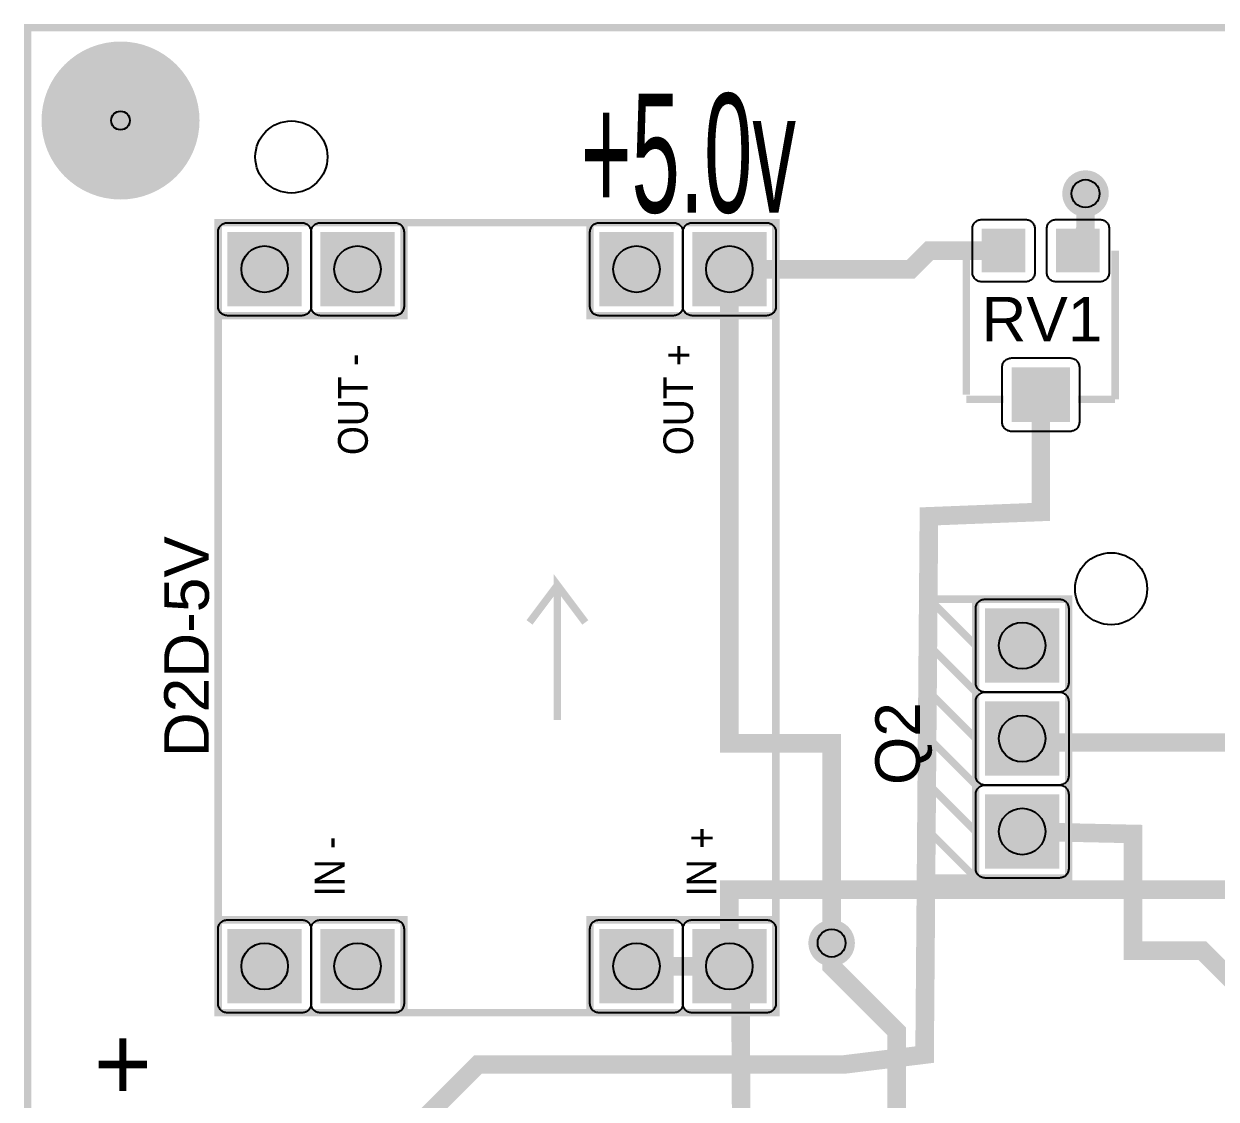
# Model space of a CAD drawing. Header units: inches. Extents: x -1.68 to 1.68, y -1.15 to 1.15.
# Drawn here: x -1.681 to -0.399, y -0.005 to 1.151 of the extents above; entities that cross this region are included whole.
import ezdxf

# ---------------------------------------------------------------- set-up
doc = ezdxf.new("R2010")
doc.units = ezdxf.units.IN
doc.layers.get('0').update_dxf_attribs({"linetype": 'CONTINUOUS'})

# ---------------------------------------------------------------- blocks, each defined once
blk = doc.blocks.new('RPAD')
blk.add_trace([(-0.5, -0.5), (-0.5, 0.5), (0.5, -0.5), (0.5, 0.5)])
blk = doc.blocks.new('EPAD')
at = {"const_width": 0.5}
blk.add_lwpolyline([(-0.25, 0, 1), (0.25, 0, 1)], format="xyb", close=True, dxfattribs=at)

msp = doc.modelspace()

# ---------------------------------------------------------------- linework, layer by layer
for points, const_width in [([(-1.6775, -1.1475), (1.6775, -1.1475), (1.6775, 1.1475), (-1.6775, 1.1475), (-1.6775, -1.1475)], 0.008), ([(-1.6775, -1.1475), (1.6775, -1.1475), (1.6775, 1.1475), (-1.6775, 1.1475), (-1.6775, -1.1475)], 0.008), ([(-1.6775, -1.1475), (1.6775, -1.1475), (1.6775, 1.1475), (-1.6775, 1.1475), (-1.6775, -1.1475)], 0.008), ([(-0.5475, 0.9075), (-0.53939, 0.931), (-0.53939, 0.968878)], 0.02), ([(-1.4725, 0.0875), (-0.8725, 0.0875), (-0.8725, 0.9375), (-1.4725, 0.9375), (-1.4725, 0.0875)], 0.008), ([(-1.4725, 0.8375), (-1.2725, 0.8375), (-1.2725, 0.9375), (-1.4725, 0.9375), (-1.4725, 0.8375)], 0.008), ([(-1.4725, 0.0875), (-0.8725, 0.0875), (-0.8725, 0.9375), (-1.4725, 0.9375), (-1.4725, 0.0875)], 0.008), ([(-1.4725, 0.8375), (-1.2725, 0.8375), (-1.2725, 0.9375), (-1.4725, 0.9375), (-1.4725, 0.8375)], 0.008), ([(-1.4725, 0.0875), (-0.8725, 0.0875), (-0.8725, 0.9375), (-1.4725, 0.9375), (-1.4725, 0.0875)], 0.008), ([(-1.4725, 0.8375), (-1.2725, 0.8375), (-1.2725, 0.9375), (-1.4725, 0.9375), (-1.4725, 0.8375)], 0.008), ([(-1.0725, 0.8375), (-0.8725, 0.8375), (-0.8725, 0.9375), (-1.0725, 0.9375), (-1.0725, 0.8375)], 0.008), ([(-1.0725, 0.8375), (-0.8725, 0.8375), (-0.8725, 0.9375), (-1.0725, 0.9375), (-1.0725, 0.8375)], 0.008), ([(-1.0725, 0.8375), (-0.8725, 0.8375), (-0.8725, 0.9375), (-1.0725, 0.9375), (-1.0725, 0.8375)], 0.008), ([(-0.6275, 0.9075), (-0.7075, 0.9075), (-0.7275, 0.8875), (-0.9225, 0.8875)], 0.02), ([(-0.6675, 0.9075), (-0.6675, 0.7525)], 0.008), ([(-0.6675, 0.9075), (-0.6675, 0.7525)], 0.008), ([(-0.6675, 0.9075), (-0.6675, 0.7525)], 0.008), ([(-0.5075, 0.9075), (-0.5075, 0.7475)], 0.008), ([(-0.5075, 0.9075), (-0.5075, 0.7475)], 0.008), ([(-0.5075, 0.9075), (-0.5075, 0.7475)], 0.008), ([(-0.8125, 0.1625), (-0.8125, 0.3775), (-0.9225, 0.3775), (-0.9225, 0.8875)], 0.02), ([(-1.359862, -0.409075), (-1.359862, -0.135059), (-1.192933, 0.03187), (-0.799232, 0.03187), (-0.7125, 0.0425), (-0.707859, 0.621618), (-0.5875, 0.626358), (-0.5875, 0.7525)], 0.02), ([(-0.6675, 0.7475), (-0.6275, 0.7475)], 0.008), ([(-0.6675, 0.7475), (-0.6275, 0.7475)], 0.008), ([(-0.6675, 0.7475), (-0.6275, 0.7475)], 0.008), ([(-0.5475, 0.7475), (-0.5075, 0.7475)], 0.008), ([(-0.5475, 0.7475), (-0.5075, 0.7475)], 0.008), ([(-0.5475, 0.7475), (-0.5075, 0.7475)], 0.008), ([(-1.1075, 0.4025), (-1.1075, 0.5475), (-1.0775, 0.5075)], 0.008), ([(-1.1075, 0.4025), (-1.1075, 0.5475), (-1.0775, 0.5075)], 0.008), ([(-1.1075, 0.4025), (-1.1075, 0.5475), (-1.0775, 0.5075)], 0.008), ([(-1.1075, 0.5475), (-1.1375, 0.5075)], 0.008), ([(-1.1075, 0.5475), (-1.1375, 0.5075)], 0.008), ([(-1.1075, 0.5475), (-1.1375, 0.5075)], 0.008), ([(-0.6575, 0.2325), (-0.5575, 0.2325), (-0.5575, 0.5325), (-0.6575, 0.5325), (-0.6575, 0.2325), (-0.7075, 0.2325), (-0.7075, 0.5325), (-0.6575, 0.5325)], 0.008), ([(-0.6575, 0.4825), (-0.7075, 0.5325)], 0.008), ([(-0.6575, 0.2325), (-0.5575, 0.2325), (-0.5575, 0.5325), (-0.6575, 0.5325), (-0.6575, 0.2325), (-0.7075, 0.2325), (-0.7075, 0.5325), (-0.6575, 0.5325)], 0.008), ([(-0.6575, 0.4825), (-0.7075, 0.5325)], 0.008), ([(-0.6575, 0.2325), (-0.5575, 0.2325), (-0.5575, 0.5325), (-0.6575, 0.5325), (-0.6575, 0.2325), (-0.7075, 0.2325), (-0.7075, 0.5325), (-0.6575, 0.5325)], 0.008), ([(-0.6575, 0.4825), (-0.7075, 0.5325)], 0.008), ([(-0.6575, 0.4325), (-0.7075, 0.4825)], 0.008), ([(-0.6575, 0.4325), (-0.7075, 0.4825)], 0.008), ([(-0.6575, 0.4325), (-0.7075, 0.4825)], 0.008), ([(-0.6575, 0.3825), (-0.7075, 0.4325)], 0.008), ([(-0.6575, 0.3825), (-0.7075, 0.4325)], 0.008), ([(-0.6575, 0.3825), (-0.7075, 0.4325)], 0.008), ([(-0.6575, 0.3325), (-0.7075, 0.3825)], 0.008), ([(-0.6575, 0.3325), (-0.7075, 0.3825)], 0.008), ([(-0.6575, 0.3325), (-0.7075, 0.3825)], 0.008), ([(-0.334665, 0.34998), (-0.3325, 0.34998), (-0.360846, 0.378327), (-0.6075, 0.378327), (-0.6075, 0.3825)], 0.02), ([(-0.6575, 0.2825), (-0.7075, 0.3325)], 0.008), ([(-0.6575, 0.2825), (-0.7075, 0.3325)], 0.008), ([(-0.6575, 0.2825), (-0.7075, 0.3325)], 0.008), ([(-0.6575, 0.2325), (-0.7075, 0.2825)], 0.008), ([(-0.6575, 0.2325), (-0.7075, 0.2825)], 0.008), ([(-0.6575, 0.2325), (-0.7075, 0.2825)], 0.008), ([(-0.177185, 0.051854), (-0.311341, 0.051854), (-0.413704, 0.154216), (-0.488209, 0.154216), (-0.488209, 0.279902), (-0.6075, 0.2825)], 0.02), ([(-0.9225, 0.141437), (-0.9225, 0.21998), (-0.3575, 0.21998), (-0.3275, 0.24998), (-0.334665, 0.24998)], 0.02), ([(-1.4725, 0.0875), (-1.2725, 0.0875), (-1.2725, 0.1875), (-1.4725, 0.1875), (-1.4725, 0.0875)], 0.008), ([(-1.4725, 0.0875), (-1.2725, 0.0875), (-1.2725, 0.1875), (-1.4725, 0.1875), (-1.4725, 0.0875)], 0.008), ([(-1.4725, 0.0875), (-1.2725, 0.0875), (-1.2725, 0.1875), (-1.4725, 0.1875), (-1.4725, 0.0875)], 0.008), ([(-1.0725, 0.0875), (-0.8725, 0.0875), (-0.8725, 0.1875), (-1.0725, 0.1875), (-1.0725, 0.0875)], 0.008), ([(-1.0725, 0.0875), (-0.8725, 0.0875), (-0.8725, 0.1875), (-1.0725, 0.1875), (-1.0725, 0.0875)], 0.008), ([(-1.0725, 0.0875), (-0.8725, 0.0875), (-0.8725, 0.1875), (-1.0725, 0.1875), (-1.0725, 0.0875)], 0.008), ([(-0.7425, -0.4425), (-0.7425, 0.0675), (-0.8125, 0.1375), (-0.8125, 0.1625)], 0.02), ([(-0.9225, 0.1375), (-0.9225, 0.141437), (-0.910689, 0.141437), (-0.909469, -0.08624), (-1.489075, -0.089311)], 0.02), ([(-0.9225, 0.1375), (-1.0225, 0.1375)], 0.02)]:
    msp.add_lwpolyline(points, dxfattribs=dict(const_width=const_width))
for points in [[(-1.4625, 0.9375), (-1.3825, 0.9375), (-1.381461, 0.93745), (-1.380455, 0.937301), (-1.379489, 0.937059), (-1.378565, 0.936728), (-1.377688, 0.936314), (-1.376864, 0.935819), (-1.376096, 0.93525), (-1.375391, 0.934609), (-1.37475, 0.933903), (-1.374181, 0.933136), (-1.373687, 0.932312), (-1.373272, 0.931435), (-1.372941, 0.930511), (-1.372699, 0.929545), (-1.37255, 0.928539), (-1.3725, 0.9275), (-1.3725, 0.8475), (-1.37255, 0.846461), (-1.372699, 0.845456), (-1.372941, 0.844489), (-1.373272, 0.843565), (-1.373687, 0.842688), (-1.374181, 0.841864), (-1.37475, 0.841097), (-1.375391, 0.840391), (-1.376096, 0.83975), (-1.376864, 0.839181), (-1.377688, 0.838686), (-1.378565, 0.838272), (-1.379489, 0.837941), (-1.380455, 0.837699), (-1.381461, 0.83755), (-1.3825, 0.8375), (-1.4625, 0.8375), (-1.463539, 0.83755), (-1.464545, 0.837699), (-1.465511, 0.837941), (-1.466435, 0.838272), (-1.467312, 0.838686), (-1.468136, 0.839181), (-1.468904, 0.83975), (-1.469609, 0.840391), (-1.47025, 0.841097), (-1.470819, 0.841864), (-1.471313, 0.842688), (-1.471728, 0.843565), (-1.472059, 0.844489), (-1.472301, 0.845456), (-1.47245, 0.846461), (-1.4725, 0.8475), (-1.4725, 0.9275), (-1.47245, 0.928539), (-1.472301, 0.929545), (-1.472059, 0.930511), (-1.471728, 0.931435), (-1.471313, 0.932312), (-1.470819, 0.933136), (-1.47025, 0.933903), (-1.469609, 0.934609), (-1.468904, 0.93525), (-1.468136, 0.935819), (-1.467312, 0.936314), (-1.466435, 0.936728), (-1.465511, 0.937059), (-1.464545, 0.937301), (-1.463539, 0.93745), (-1.4625, 0.9375)], [(-1.3625, 0.9375), (-1.2825, 0.9375), (-1.281461, 0.93745), (-1.280455, 0.937301), (-1.279489, 0.937059), (-1.278565, 0.936728), (-1.277688, 0.936314), (-1.276864, 0.935819), (-1.276096, 0.93525), (-1.275391, 0.934609), (-1.27475, 0.933903), (-1.274181, 0.933136), (-1.273687, 0.932312), (-1.273272, 0.931435), (-1.272941, 0.930511), (-1.272699, 0.929545), (-1.27255, 0.928539), (-1.2725, 0.9275), (-1.2725, 0.8475), (-1.27255, 0.846461), (-1.272699, 0.845456), (-1.272941, 0.844489), (-1.273272, 0.843565), (-1.273687, 0.842688), (-1.274181, 0.841864), (-1.27475, 0.841097), (-1.275391, 0.840391), (-1.276096, 0.83975), (-1.276864, 0.839181), (-1.277688, 0.838686), (-1.278565, 0.838272), (-1.279489, 0.837941), (-1.280455, 0.837699), (-1.281461, 0.83755), (-1.2825, 0.8375), (-1.3625, 0.8375), (-1.363539, 0.83755), (-1.364545, 0.837699), (-1.365511, 0.837941), (-1.366435, 0.838272), (-1.367312, 0.838686), (-1.368136, 0.839181), (-1.368904, 0.83975), (-1.369609, 0.840391), (-1.37025, 0.841097), (-1.370819, 0.841864), (-1.371313, 0.842688), (-1.371728, 0.843565), (-1.372059, 0.844489), (-1.372301, 0.845456), (-1.37245, 0.846461), (-1.3725, 0.8475), (-1.3725, 0.9275), (-1.37245, 0.928539), (-1.372301, 0.929545), (-1.372059, 0.930511), (-1.371728, 0.931435), (-1.371313, 0.932312), (-1.370819, 0.933136), (-1.37025, 0.933903), (-1.369609, 0.934609), (-1.368904, 0.93525), (-1.368136, 0.935819), (-1.367312, 0.936314), (-1.366435, 0.936728), (-1.365511, 0.937059), (-1.364545, 0.937301), (-1.363539, 0.93745), (-1.3625, 0.9375)], [(-1.0625, 0.9375), (-0.9825, 0.9375), (-0.981461, 0.93745), (-0.980456, 0.937301), (-0.979489, 0.937059), (-0.978565, 0.936728), (-0.977688, 0.936314), (-0.976864, 0.935819), (-0.976096, 0.93525), (-0.975391, 0.934609), (-0.97475, 0.933903), (-0.974181, 0.933136), (-0.973687, 0.932312), (-0.973272, 0.931435), (-0.972941, 0.930511), (-0.972699, 0.929545), (-0.97255, 0.928539), (-0.9725, 0.9275), (-0.9725, 0.8475), (-0.97255, 0.846461), (-0.972699, 0.845456), (-0.972941, 0.844489), (-0.973272, 0.843565), (-0.973687, 0.842688), (-0.974181, 0.841864), (-0.97475, 0.841097), (-0.975391, 0.840391), (-0.976096, 0.83975), (-0.976864, 0.839181), (-0.977688, 0.838686), (-0.978565, 0.838272), (-0.979489, 0.837941), (-0.980456, 0.837699), (-0.981461, 0.83755), (-0.9825, 0.8375), (-1.0625, 0.8375), (-1.063539, 0.83755), (-1.064544, 0.837699), (-1.065511, 0.837941), (-1.066435, 0.838272), (-1.067312, 0.838686), (-1.068136, 0.839181), (-1.068904, 0.83975), (-1.069609, 0.840391), (-1.07025, 0.841097), (-1.070819, 0.841864), (-1.071313, 0.842688), (-1.071728, 0.843565), (-1.072059, 0.844489), (-1.072301, 0.845456), (-1.07245, 0.846461), (-1.0725, 0.8475), (-1.0725, 0.9275), (-1.07245, 0.928539), (-1.072301, 0.929545), (-1.072059, 0.930511), (-1.071728, 0.931435), (-1.071313, 0.932312), (-1.070819, 0.933136), (-1.07025, 0.933903), (-1.069609, 0.934609), (-1.068904, 0.93525), (-1.068136, 0.935819), (-1.067312, 0.936314), (-1.066435, 0.936728), (-1.065511, 0.937059), (-1.064544, 0.937301), (-1.063539, 0.93745), (-1.0625, 0.9375)], [(-0.9625, 0.9375), (-0.8825, 0.9375), (-0.881461, 0.93745), (-0.880455, 0.937301), (-0.879489, 0.937059), (-0.878565, 0.936728), (-0.877688, 0.936314), (-0.876864, 0.935819), (-0.876096, 0.93525), (-0.875391, 0.934609), (-0.87475, 0.933903), (-0.874181, 0.933136), (-0.873687, 0.932312), (-0.873272, 0.931435), (-0.872941, 0.930511), (-0.872699, 0.929545), (-0.87255, 0.928539), (-0.8725, 0.9275), (-0.8725, 0.8475), (-0.87255, 0.846461), (-0.872699, 0.845456), (-0.872941, 0.844489), (-0.873272, 0.843565), (-0.873687, 0.842688), (-0.874181, 0.841864), (-0.87475, 0.841097), (-0.875391, 0.840391), (-0.876096, 0.83975), (-0.876864, 0.839181), (-0.877688, 0.838686), (-0.878565, 0.838272), (-0.879489, 0.837941), (-0.880455, 0.837699), (-0.881461, 0.83755), (-0.8825, 0.8375), (-0.9625, 0.8375), (-0.963539, 0.83755), (-0.964544, 0.837699), (-0.965511, 0.837941), (-0.966435, 0.838272), (-0.967312, 0.838686), (-0.968136, 0.839181), (-0.968904, 0.83975), (-0.969609, 0.840391), (-0.97025, 0.841097), (-0.970819, 0.841864), (-0.971313, 0.842688), (-0.971728, 0.843565), (-0.972059, 0.844489), (-0.972301, 0.845456), (-0.97245, 0.846461), (-0.9725, 0.8475), (-0.9725, 0.9275), (-0.97245, 0.928539), (-0.972301, 0.929545), (-0.972059, 0.930511), (-0.971728, 0.931435), (-0.971313, 0.932312), (-0.970819, 0.933136), (-0.97025, 0.933903), (-0.969609, 0.934609), (-0.968904, 0.93525), (-0.968136, 0.935819), (-0.967312, 0.936314), (-0.966435, 0.936728), (-0.965511, 0.937059), (-0.964544, 0.937301), (-0.963539, 0.93745), (-0.9625, 0.9375)], [(-0.604, 0.874), (-0.651, 0.874), (-0.652039, 0.87405), (-0.653044, 0.874199), (-0.654011, 0.874441), (-0.654935, 0.874772), (-0.655812, 0.875186), (-0.656636, 0.875681), (-0.657404, 0.87625), (-0.658109, 0.876891), (-0.65875, 0.877597), (-0.659319, 0.878364), (-0.659813, 0.879188), (-0.660228, 0.880065), (-0.660559, 0.880989), (-0.660801, 0.881956), (-0.66095, 0.882961), (-0.661, 0.884), (-0.661, 0.931), (-0.66095, 0.932039), (-0.660801, 0.933044), (-0.660559, 0.934011), (-0.660228, 0.934935), (-0.659813, 0.935812), (-0.659319, 0.936636), (-0.65875, 0.937403), (-0.658109, 0.938109), (-0.657404, 0.93875), (-0.656636, 0.939319), (-0.655812, 0.939814), (-0.654935, 0.940228), (-0.654011, 0.940559), (-0.653044, 0.940801), (-0.652039, 0.94095), (-0.651, 0.941), (-0.604, 0.941), (-0.602961, 0.94095), (-0.601956, 0.940801), (-0.600989, 0.940559), (-0.600065, 0.940228), (-0.599188, 0.939814), (-0.598364, 0.939319), (-0.597596, 0.93875), (-0.596891, 0.938109), (-0.59625, 0.937403), (-0.595681, 0.936636), (-0.595187, 0.935812), (-0.594772, 0.934935), (-0.594441, 0.934011), (-0.594199, 0.933044), (-0.59405, 0.932039), (-0.594, 0.931), (-0.594, 0.884), (-0.59405, 0.882961), (-0.594199, 0.881956), (-0.594441, 0.880989), (-0.594772, 0.880065), (-0.595187, 0.879188), (-0.595681, 0.878364), (-0.59625, 0.877597), (-0.596891, 0.876891), (-0.597596, 0.87625), (-0.598364, 0.875681), (-0.599188, 0.875186), (-0.600065, 0.874772), (-0.600989, 0.874441), (-0.601956, 0.874199), (-0.602961, 0.87405), (-0.604, 0.874)], [(-0.524, 0.874), (-0.571, 0.874), (-0.572039, 0.87405), (-0.573044, 0.874199), (-0.574011, 0.874441), (-0.574935, 0.874772), (-0.575812, 0.875186), (-0.576636, 0.875681), (-0.577404, 0.87625), (-0.578109, 0.876891), (-0.57875, 0.877597), (-0.579319, 0.878364), (-0.579813, 0.879188), (-0.580228, 0.880065), (-0.580559, 0.880989), (-0.580801, 0.881956), (-0.58095, 0.882961), (-0.581, 0.884), (-0.581, 0.931), (-0.58095, 0.932039), (-0.580801, 0.933044), (-0.580559, 0.934011), (-0.580228, 0.934935), (-0.579813, 0.935812), (-0.579319, 0.936636), (-0.57875, 0.937403), (-0.578109, 0.938109), (-0.577404, 0.93875), (-0.576636, 0.939319), (-0.575812, 0.939814), (-0.574935, 0.940228), (-0.574011, 0.940559), (-0.573044, 0.940801), (-0.572039, 0.94095), (-0.571, 0.941), (-0.524, 0.941), (-0.522961, 0.94095), (-0.521955, 0.940801), (-0.520989, 0.940559), (-0.520065, 0.940228), (-0.519188, 0.939814), (-0.518364, 0.939319), (-0.517596, 0.93875), (-0.516891, 0.938109), (-0.51625, 0.937403), (-0.515681, 0.936636), (-0.515187, 0.935812), (-0.514772, 0.934935), (-0.514441, 0.934011), (-0.514199, 0.933044), (-0.51405, 0.932039), (-0.514, 0.931), (-0.514, 0.884), (-0.51405, 0.882961), (-0.514199, 0.881956), (-0.514441, 0.880989), (-0.514772, 0.880065), (-0.515187, 0.879188), (-0.515681, 0.878364), (-0.51625, 0.877597), (-0.516891, 0.876891), (-0.517596, 0.87625), (-0.518364, 0.875681), (-0.519188, 0.875186), (-0.520065, 0.874772), (-0.520989, 0.874441), (-0.521955, 0.874199), (-0.522961, 0.87405), (-0.524, 0.874)], [(-0.556, 0.713), (-0.619, 0.713), (-0.620039, 0.71305), (-0.621045, 0.713199), (-0.622011, 0.713441), (-0.622935, 0.713772), (-0.623812, 0.714186), (-0.624636, 0.714681), (-0.625404, 0.71525), (-0.626109, 0.715891), (-0.62675, 0.716597), (-0.627319, 0.717364), (-0.627813, 0.718188), (-0.628228, 0.719065), (-0.628559, 0.719989), (-0.628801, 0.720955), (-0.62895, 0.721961), (-0.629, 0.723), (-0.629, 0.782), (-0.62895, 0.783039), (-0.628801, 0.784045), (-0.628559, 0.785011), (-0.628228, 0.785935), (-0.627813, 0.786812), (-0.627319, 0.787636), (-0.62675, 0.788403), (-0.626109, 0.789109), (-0.625404, 0.78975), (-0.624636, 0.790319), (-0.623812, 0.790814), (-0.622935, 0.791228), (-0.622011, 0.791559), (-0.621045, 0.791801), (-0.620039, 0.79195), (-0.619, 0.792), (-0.556, 0.792), (-0.554961, 0.79195), (-0.553955, 0.791801), (-0.552989, 0.791559), (-0.552065, 0.791228), (-0.551188, 0.790814), (-0.550364, 0.790319), (-0.549596, 0.78975), (-0.548891, 0.789109), (-0.54825, 0.788403), (-0.547681, 0.787636), (-0.547187, 0.786812), (-0.546772, 0.785935), (-0.546441, 0.785011), (-0.546199, 0.784045), (-0.54605, 0.783039), (-0.546, 0.782), (-0.546, 0.723), (-0.54605, 0.721961), (-0.546199, 0.720955), (-0.546441, 0.719989), (-0.546772, 0.719065), (-0.547187, 0.718188), (-0.547681, 0.717364), (-0.54825, 0.716597), (-0.548891, 0.715891), (-0.549596, 0.71525), (-0.550364, 0.714681), (-0.551188, 0.714186), (-0.552065, 0.713772), (-0.552989, 0.713441), (-0.553955, 0.713199), (-0.554961, 0.71305), (-0.556, 0.713)], [(-0.6575, 0.4425), (-0.6575, 0.5225), (-0.65745, 0.523539), (-0.657301, 0.524544), (-0.657059, 0.525511), (-0.656728, 0.526435), (-0.656314, 0.527312), (-0.655819, 0.528136), (-0.65525, 0.528904), (-0.654609, 0.529609), (-0.653903, 0.53025), (-0.653136, 0.530819), (-0.652312, 0.531313), (-0.651435, 0.531728), (-0.650511, 0.532059), (-0.649544, 0.532301), (-0.648539, 0.53245), (-0.6475, 0.5325), (-0.5675, 0.5325), (-0.566461, 0.53245), (-0.565455, 0.532301), (-0.564489, 0.532059), (-0.563565, 0.531728), (-0.562688, 0.531313), (-0.561864, 0.530819), (-0.561097, 0.53025), (-0.560391, 0.529609), (-0.55975, 0.528904), (-0.559181, 0.528136), (-0.558686, 0.527312), (-0.558272, 0.526435), (-0.557941, 0.525511), (-0.557699, 0.524544), (-0.55755, 0.523539), (-0.5575, 0.5225), (-0.5575, 0.4425), (-0.55755, 0.441461), (-0.557699, 0.440456), (-0.557941, 0.439489), (-0.558272, 0.438565), (-0.558686, 0.437688), (-0.559181, 0.436864), (-0.55975, 0.436096), (-0.560391, 0.435391), (-0.561097, 0.43475), (-0.561864, 0.434181), (-0.562688, 0.433687), (-0.563565, 0.433272), (-0.564489, 0.432941), (-0.565455, 0.432699), (-0.566461, 0.43255), (-0.5675, 0.4325), (-0.6475, 0.4325), (-0.648539, 0.43255), (-0.649544, 0.432699), (-0.650511, 0.432941), (-0.651435, 0.433272), (-0.652312, 0.433687), (-0.653136, 0.434181), (-0.653903, 0.43475), (-0.654609, 0.435391), (-0.65525, 0.436096), (-0.655819, 0.436864), (-0.656314, 0.437688), (-0.656728, 0.438565), (-0.657059, 0.439489), (-0.657301, 0.440456), (-0.65745, 0.441461), (-0.6575, 0.4425)], [(-0.6575, 0.3425), (-0.6575, 0.4225), (-0.65745, 0.423539), (-0.657301, 0.424544), (-0.657059, 0.425511), (-0.656728, 0.426435), (-0.656314, 0.427312), (-0.655819, 0.428136), (-0.65525, 0.428904), (-0.654609, 0.429609), (-0.653903, 0.43025), (-0.653136, 0.430819), (-0.652312, 0.431313), (-0.651435, 0.431728), (-0.650511, 0.432059), (-0.649544, 0.432301), (-0.648539, 0.43245), (-0.6475, 0.4325), (-0.5675, 0.4325), (-0.566461, 0.43245), (-0.565455, 0.432301), (-0.564489, 0.432059), (-0.563565, 0.431728), (-0.562688, 0.431313), (-0.561864, 0.430819), (-0.561097, 0.43025), (-0.560391, 0.429609), (-0.55975, 0.428904), (-0.559181, 0.428136), (-0.558686, 0.427312), (-0.558272, 0.426435), (-0.557941, 0.425511), (-0.557699, 0.424544), (-0.55755, 0.423539), (-0.5575, 0.4225), (-0.5575, 0.3425), (-0.55755, 0.341461), (-0.557699, 0.340456), (-0.557941, 0.339489), (-0.558272, 0.338565), (-0.558686, 0.337688), (-0.559181, 0.336864), (-0.55975, 0.336096), (-0.560391, 0.335391), (-0.561097, 0.33475), (-0.561864, 0.334181), (-0.562688, 0.333687), (-0.563565, 0.333272), (-0.564489, 0.332941), (-0.565455, 0.332699), (-0.566461, 0.33255), (-0.5675, 0.3325), (-0.6475, 0.3325), (-0.648539, 0.33255), (-0.649544, 0.332699), (-0.650511, 0.332941), (-0.651435, 0.333272), (-0.652312, 0.333687), (-0.653136, 0.334181), (-0.653903, 0.33475), (-0.654609, 0.335391), (-0.65525, 0.336096), (-0.655819, 0.336864), (-0.656314, 0.337688), (-0.656728, 0.338565), (-0.657059, 0.339489), (-0.657301, 0.340456), (-0.65745, 0.341461), (-0.6575, 0.3425)], [(-0.6575, 0.2425), (-0.6575, 0.3225), (-0.65745, 0.323539), (-0.657301, 0.324544), (-0.657059, 0.325511), (-0.656728, 0.326435), (-0.656314, 0.327312), (-0.655819, 0.328136), (-0.65525, 0.328904), (-0.654609, 0.329609), (-0.653903, 0.33025), (-0.653136, 0.330819), (-0.652312, 0.331313), (-0.651435, 0.331728), (-0.650511, 0.332059), (-0.649544, 0.332301), (-0.648539, 0.33245), (-0.6475, 0.3325), (-0.5675, 0.3325), (-0.566461, 0.33245), (-0.565455, 0.332301), (-0.564489, 0.332059), (-0.563565, 0.331728), (-0.562688, 0.331313), (-0.561864, 0.330819), (-0.561097, 0.33025), (-0.560391, 0.329609), (-0.55975, 0.328904), (-0.559181, 0.328136), (-0.558686, 0.327312), (-0.558272, 0.326435), (-0.557941, 0.325511), (-0.557699, 0.324544), (-0.55755, 0.323539), (-0.5575, 0.3225), (-0.5575, 0.2425), (-0.55755, 0.241461), (-0.557699, 0.240456), (-0.557941, 0.239489), (-0.558272, 0.238565), (-0.558686, 0.237688), (-0.559181, 0.236864), (-0.55975, 0.236096), (-0.560391, 0.235391), (-0.561097, 0.23475), (-0.561864, 0.234181), (-0.562688, 0.233687), (-0.563565, 0.233272), (-0.564489, 0.232941), (-0.565455, 0.232699), (-0.566461, 0.23255), (-0.5675, 0.2325), (-0.6475, 0.2325), (-0.648539, 0.23255), (-0.649544, 0.232699), (-0.650511, 0.232941), (-0.651435, 0.233272), (-0.652312, 0.233687), (-0.653136, 0.234181), (-0.653903, 0.23475), (-0.654609, 0.235391), (-0.65525, 0.236096), (-0.655819, 0.236864), (-0.656314, 0.237688), (-0.656728, 0.238565), (-0.657059, 0.239489), (-0.657301, 0.240456), (-0.65745, 0.241461), (-0.6575, 0.2425)], [(-1.4625, 0.1875), (-1.3825, 0.1875), (-1.381461, 0.18745), (-1.380455, 0.187301), (-1.379489, 0.187059), (-1.378565, 0.186728), (-1.377688, 0.186314), (-1.376864, 0.185819), (-1.376096, 0.18525), (-1.375391, 0.184609), (-1.37475, 0.183903), (-1.374181, 0.183136), (-1.373687, 0.182312), (-1.373272, 0.181435), (-1.372941, 0.180511), (-1.372699, 0.179544), (-1.37255, 0.178539), (-1.3725, 0.1775), (-1.3725, 0.0975), (-1.37255, 0.096461), (-1.372699, 0.095456), (-1.372941, 0.094489), (-1.373272, 0.093565), (-1.373687, 0.092688), (-1.374181, 0.091864), (-1.37475, 0.091097), (-1.375391, 0.090391), (-1.376096, 0.08975), (-1.376864, 0.089181), (-1.377688, 0.088686), (-1.378565, 0.088272), (-1.379489, 0.087941), (-1.380455, 0.087699), (-1.381461, 0.08755), (-1.3825, 0.0875), (-1.4625, 0.0875), (-1.463539, 0.08755), (-1.464545, 0.087699), (-1.465511, 0.087941), (-1.466435, 0.088272), (-1.467312, 0.088686), (-1.468136, 0.089181), (-1.468904, 0.08975), (-1.469609, 0.090391), (-1.47025, 0.091097), (-1.470819, 0.091864), (-1.471313, 0.092688), (-1.471728, 0.093565), (-1.472059, 0.094489), (-1.472301, 0.095456), (-1.47245, 0.096461), (-1.4725, 0.0975), (-1.4725, 0.1775), (-1.47245, 0.178539), (-1.472301, 0.179544), (-1.472059, 0.180511), (-1.471728, 0.181435), (-1.471313, 0.182312), (-1.470819, 0.183136), (-1.47025, 0.183903), (-1.469609, 0.184609), (-1.468904, 0.18525), (-1.468136, 0.185819), (-1.467312, 0.186314), (-1.466435, 0.186728), (-1.465511, 0.187059), (-1.464545, 0.187301), (-1.463539, 0.18745), (-1.4625, 0.1875)], [(-1.3625, 0.1875), (-1.2825, 0.1875), (-1.281461, 0.18745), (-1.280455, 0.187301), (-1.279489, 0.187059), (-1.278565, 0.186728), (-1.277688, 0.186314), (-1.276864, 0.185819), (-1.276096, 0.18525), (-1.275391, 0.184609), (-1.27475, 0.183903), (-1.274181, 0.183136), (-1.273687, 0.182312), (-1.273272, 0.181435), (-1.272941, 0.180511), (-1.272699, 0.179544), (-1.27255, 0.178539), (-1.2725, 0.1775), (-1.2725, 0.0975), (-1.27255, 0.096461), (-1.272699, 0.095456), (-1.272941, 0.094489), (-1.273272, 0.093565), (-1.273687, 0.092688), (-1.274181, 0.091864), (-1.27475, 0.091097), (-1.275391, 0.090391), (-1.276096, 0.08975), (-1.276864, 0.089181), (-1.277688, 0.088686), (-1.278565, 0.088272), (-1.279489, 0.087941), (-1.280455, 0.087699), (-1.281461, 0.08755), (-1.2825, 0.0875), (-1.3625, 0.0875), (-1.363539, 0.08755), (-1.364545, 0.087699), (-1.365511, 0.087941), (-1.366435, 0.088272), (-1.367312, 0.088686), (-1.368136, 0.089181), (-1.368904, 0.08975), (-1.369609, 0.090391), (-1.37025, 0.091097), (-1.370819, 0.091864), (-1.371313, 0.092688), (-1.371728, 0.093565), (-1.372059, 0.094489), (-1.372301, 0.095456), (-1.37245, 0.096461), (-1.3725, 0.0975), (-1.3725, 0.1775), (-1.37245, 0.178539), (-1.372301, 0.179544), (-1.372059, 0.180511), (-1.371728, 0.181435), (-1.371313, 0.182312), (-1.370819, 0.183136), (-1.37025, 0.183903), (-1.369609, 0.184609), (-1.368904, 0.18525), (-1.368136, 0.185819), (-1.367312, 0.186314), (-1.366435, 0.186728), (-1.365511, 0.187059), (-1.364545, 0.187301), (-1.363539, 0.18745), (-1.3625, 0.1875)], [(-1.0625, 0.1875), (-0.9825, 0.1875), (-0.981461, 0.18745), (-0.980456, 0.187301), (-0.979489, 0.187059), (-0.978565, 0.186728), (-0.977688, 0.186314), (-0.976864, 0.185819), (-0.976096, 0.18525), (-0.975391, 0.184609), (-0.97475, 0.183903), (-0.974181, 0.183136), (-0.973687, 0.182312), (-0.973272, 0.181435), (-0.972941, 0.180511), (-0.972699, 0.179544), (-0.97255, 0.178539), (-0.9725, 0.1775), (-0.9725, 0.0975), (-0.97255, 0.096461), (-0.972699, 0.095456), (-0.972941, 0.094489), (-0.973272, 0.093565), (-0.973687, 0.092688), (-0.974181, 0.091864), (-0.97475, 0.091097), (-0.975391, 0.090391), (-0.976096, 0.08975), (-0.976864, 0.089181), (-0.977688, 0.088686), (-0.978565, 0.088272), (-0.979489, 0.087941), (-0.980456, 0.087699), (-0.981461, 0.08755), (-0.9825, 0.0875), (-1.0625, 0.0875), (-1.063539, 0.08755), (-1.064544, 0.087699), (-1.065511, 0.087941), (-1.066435, 0.088272), (-1.067312, 0.088686), (-1.068136, 0.089181), (-1.068904, 0.08975), (-1.069609, 0.090391), (-1.07025, 0.091097), (-1.070819, 0.091864), (-1.071313, 0.092688), (-1.071728, 0.093565), (-1.072059, 0.094489), (-1.072301, 0.095456), (-1.07245, 0.096461), (-1.0725, 0.0975), (-1.0725, 0.1775), (-1.07245, 0.178539), (-1.072301, 0.179544), (-1.072059, 0.180511), (-1.071728, 0.181435), (-1.071313, 0.182312), (-1.070819, 0.183136), (-1.07025, 0.183903), (-1.069609, 0.184609), (-1.068904, 0.18525), (-1.068136, 0.185819), (-1.067312, 0.186314), (-1.066435, 0.186728), (-1.065511, 0.187059), (-1.064544, 0.187301), (-1.063539, 0.18745), (-1.0625, 0.1875)], [(-0.9625, 0.1875), (-0.8825, 0.1875), (-0.881461, 0.18745), (-0.880455, 0.187301), (-0.879489, 0.187059), (-0.878565, 0.186728), (-0.877688, 0.186314), (-0.876864, 0.185819), (-0.876096, 0.18525), (-0.875391, 0.184609), (-0.87475, 0.183903), (-0.874181, 0.183136), (-0.873687, 0.182312), (-0.873272, 0.181435), (-0.872941, 0.180511), (-0.872699, 0.179544), (-0.87255, 0.178539), (-0.8725, 0.1775), (-0.8725, 0.0975), (-0.87255, 0.096461), (-0.872699, 0.095456), (-0.872941, 0.094489), (-0.873272, 0.093565), (-0.873687, 0.092688), (-0.874181, 0.091864), (-0.87475, 0.091097), (-0.875391, 0.090391), (-0.876096, 0.08975), (-0.876864, 0.089181), (-0.877688, 0.088686), (-0.878565, 0.088272), (-0.879489, 0.087941), (-0.880455, 0.087699), (-0.881461, 0.08755), (-0.8825, 0.0875), (-0.9625, 0.0875), (-0.963539, 0.08755), (-0.964544, 0.087699), (-0.965511, 0.087941), (-0.966435, 0.088272), (-0.967312, 0.088686), (-0.968136, 0.089181), (-0.968904, 0.08975), (-0.969609, 0.090391), (-0.97025, 0.091097), (-0.970819, 0.091864), (-0.971313, 0.092688), (-0.971728, 0.093565), (-0.972059, 0.094489), (-0.972301, 0.095456), (-0.97245, 0.096461), (-0.9725, 0.0975), (-0.9725, 0.1775), (-0.97245, 0.178539), (-0.972301, 0.179544), (-0.972059, 0.180511), (-0.971728, 0.181435), (-0.971313, 0.182312), (-0.970819, 0.183136), (-0.97025, 0.183903), (-0.969609, 0.184609), (-0.968904, 0.18525), (-0.968136, 0.185819), (-0.967312, 0.186314), (-0.966435, 0.186728), (-0.965511, 0.187059), (-0.964544, 0.187301), (-0.963539, 0.18745), (-0.9625, 0.1875)]]:
    msp.add_lwpolyline(points, close=True)
for centre, radius in [((-1.5775, 1.0475), 0.01), ((-1.393721, 1.008248), 0.038775), ((-1.393721, 1.008248), 0.038775), ((-1.393721, 1.008248), 0.038775), ((-0.53939, 0.968878), 0.015), ((-1.4225, 0.8875), 0.025), ((-1.3225, 0.8875), 0.025), ((-1.0225, 0.8875), 0.025), ((-0.9225, 0.8875), 0.025), ((-0.511831, 0.543681), 0.038775), ((-0.511831, 0.543681), 0.038775), ((-0.511831, 0.543681), 0.038775), ((-0.6075, 0.4825), 0.025), ((-0.6075, 0.3825), 0.025), ((-0.6075, 0.2825), 0.025), ((-0.8125, 0.1625), 0.015), ((-1.4225, 0.1375), 0.025), ((-1.3225, 0.1375), 0.025), ((-1.0225, 0.1375), 0.025), ((-0.9225, 0.1375), 0.025)]:
    msp.add_circle(centre, radius)

# ---------------------------------------------------------------- block references
for name, p, xscale, yscale in [('EPAD', (-1.5775, 1.0475), 0.17, 0.17), ('EPAD', (-1.5775, 1.0475), 0.15, 0.15), ('EPAD', (-0.53939, 0.968878), 0.05, 0.05), ('EPAD', (-0.53939, 0.968878), 0.03, 0.03), ('RPAD', (-1.4225, 0.8875), 0.08, 0.08), ('RPAD', (-1.3225, 0.8875), 0.08, 0.08), ('RPAD', (-1.0225, 0.8875), 0.08, 0.08), ('RPAD', (-0.9225, 0.8875), 0.08, 0.08), ('EPAD', (-0.8125, 0.1625), 0.05, 0.05), ('RPAD', (-1.4225, 0.1375), 0.08, 0.08), ('RPAD', (-1.3225, 0.1375), 0.08, 0.08), ('RPAD', (-1.0225, 0.1375), 0.08, 0.08), ('RPAD', (-0.9225, 0.1375), 0.08, 0.08), ('EPAD', (-0.8125, 0.1625), 0.03, 0.03)]:
    msp.add_blockref(name, p, dxfattribs=dict(xscale=xscale, yscale=yscale))
for p, xscale, yscale, rotation in [((-0.6275, 0.9075), 0.047, 0.047, 180), ((-0.6275, 0.9075), 0.047, 0.047, 180), ((-0.5475, 0.9075), 0.047, 0.047, 180), ((-0.5475, 0.9075), 0.047, 0.047, 180), ((-0.5875, 0.7525), 0.063, 0.059, 180), ((-0.5875, 0.7525), 0.063, 0.059, 180), ((-0.6075, 0.4825), 0.08, 0.08, 90), ((-0.6075, 0.3825), 0.08, 0.08, 90), ((-0.6075, 0.2825), 0.08, 0.08, 90)]:
    msp.add_blockref('RPAD', p, dxfattribs=dict(xscale=xscale, yscale=yscale, rotation=rotation))

# ---------------------------------------------------------------- texts
for s, height, width, p in [('+5.0v', 0.128, 0.546875, (-1.0825, 0.9485)), ('+5.0v', 0.128, 0.546875, (-1.0825, 0.9485)), ('+5.0v', 0.128, 0.546875, (-1.0825, 0.9485)), ('RV1', 0.048, 1.041667, (-0.651319, 0.809736)), ('RV1', 0.048, 1.041667, (-0.651319, 0.809736)), ('RV1', 0.048, 1.041667, (-0.651319, 0.809736))]:
    msp.add_text(s, height=height, dxfattribs=dict(width=width)).set_placement(p)
for s, height, width, p in [('OUT +', 0.032, 0.9375, (-0.9615, 0.6875)), ('OUT +', 0.032, 0.9375, (-0.9615, 0.6875)), ('OUT +', 0.032, 0.9375, (-0.9615, 0.6875)), ('OUT -', 0.032, 0.9375, (-1.3115, 0.6875)), ('OUT -', 0.032, 0.9375, (-1.3115, 0.6875)), ('OUT -', 0.032, 0.9375, (-1.3115, 0.6875)), ('D2D-5V', 0.048, 1.041667, (-1.4825, 0.3625)), ('D2D-5V', 0.048, 1.041667, (-1.4825, 0.3625)), ('D2D-5V', 0.048, 1.041667, (-1.4825, 0.3625)), ('Q2', 0.048, 1.041667, (-0.7175, 0.3325)), ('Q2', 0.048, 1.041667, (-0.7175, 0.3325)), ('Q2', 0.048, 1.041667, (-0.7175, 0.3325)), ('IN +', 0.032, 0.9375, (-0.9365, 0.2125)), ('IN +', 0.032, 0.9375, (-0.9365, 0.2125)), ('IN +', 0.032, 0.9375, (-0.9365, 0.2125)), ('IN -', 0.032, 0.9375, (-1.3365, 0.2125)), ('IN -', 0.032, 0.9375, (-1.3365, 0.2125)), ('IN -', 0.032, 0.9375, (-1.3365, 0.2125))]:
    msp.add_text(s, height=height, rotation=90, dxfattribs=dict(width=width)).set_placement(p)
msp.add_text('+', height=0.08).set_placement((-1.606319, -0.006949))
msp.add_text('+', height=0.08).set_placement((-1.606319, -0.006949))
msp.add_text('+', height=0.08).set_placement((-1.606319, -0.006949))

doc.saveas('drawing.dxf')
